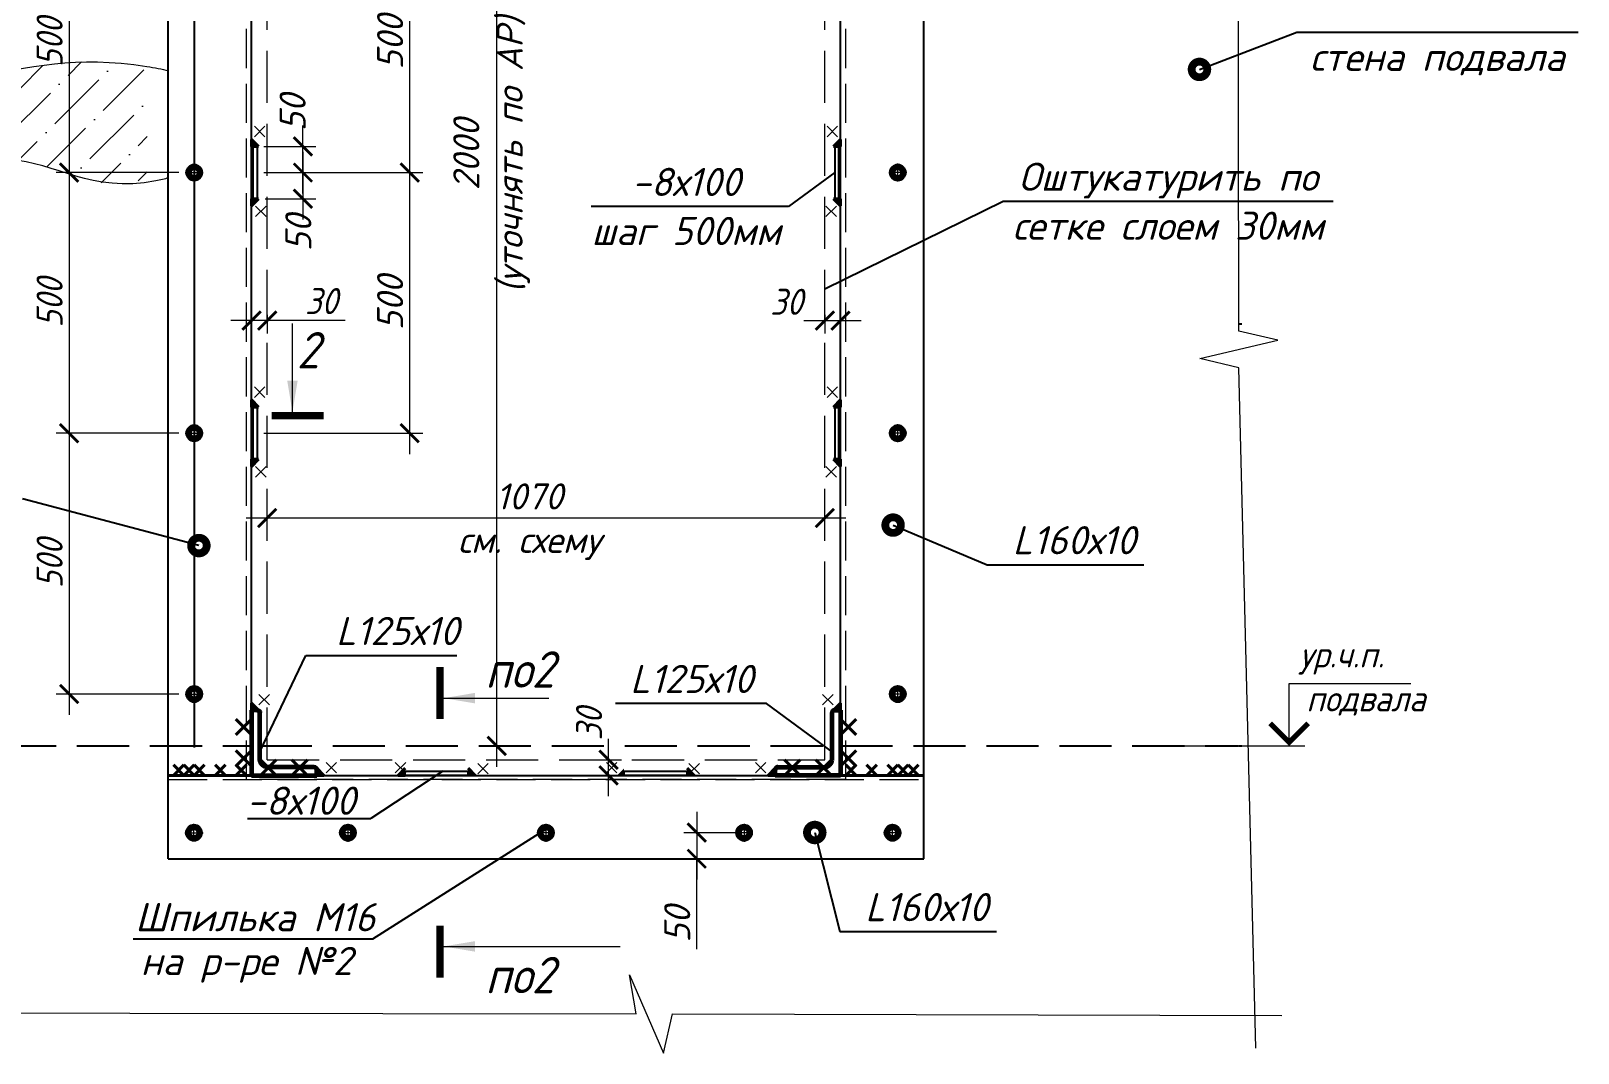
# Model space of a CAD drawing. Header units: millimetres. Extents: x 749182 to 2267578, y 70462 to 311449.
# Drawn here: x 2071740 to 2074709, y 104079 to 106040 of the extents above; entities that cross this region are included whole.
import ezdxf
from ezdxf.enums import TextEntityAlignment as Align

# ---------------------------------------------------------------- set-up
doc = ezdxf.new("R2010")
doc.units = ezdxf.units.MM
doc.linetypes.add('ГОСТ 2.303 4', pattern=[7, 5, -2, 0])
doc.linetypes.add('осеваяX2', pattern=[4, 2.5, -0.5, 0.5, -0.5])
doc.layers.get('Defpoints').update_dxf_attribs({"color": 255})
for name, color, linetype, lineweight in [('1Стены', 252, 'Continuous', 25), ('Оси', 165, 'осеваяX2', 13), ('Размер', 7, 'Continuous', 13), ('размеры', 7, 'Continuous', 9), ('Размеры КР', 164, 'Continuous', 9), ('сварка', 156, 'Continuous', 9), ('Стены', 184, 'Continuous', 40), ('штриховка кирпич', 42, 'Continuous', 5)]:
    doc.layers.add(name, color=color, linetype=linetype, lineweight=lineweight)
doc.layers.add('CS_UNPLOTTED', color=254, linetype='Continuous', plot=False)
doc.layers.add('металл', color=124, linetype='Continuous')
doc.layers.add('Текст', color=7, linetype='Continuous')
doc.styles.add('GOST 2.304_new', font='isocpeur.ttf', dxfattribs={"width": 0.9, "oblique": 15})
doc.styles.add('М2', font='isocpeui.ttf')
doc.dimstyles.new('SPDS', dxfattribs={"dimscale": 25, "dimtxt": 2.5, "dimasz": 1.77, "dimexe": 1.25, "dimexo": 0.625, "dimtad": 1, "dimdec": 0, "dimrnd": 0.001, "dimtxsty": 'GOST 2.304_new', "dimblk": 'ARCHTICK', "dimcen": 2.5, "dimdle": 2, "dimclrt": 256, "dimazin": 2, "dimtfac": 0.75, "dimtdec": 0, "dimtmove": 1, "dimatfit": 3, "dimfxl": 0, "dimtolj": 1, "dimlwd": 9, "dimlwe": 9, "dimarcsym": 0})
doc.dimstyles.new('SPDS 1_20', dxfattribs={"dimscale": 20, "dimtxt": 2.5, "dimasz": 1.77, "dimexe": 1.25, "dimexo": 0.625, "dimtad": 1, "dimdec": 0, "dimrnd": 0.001, "dimtxsty": 'М2', "dimblk": 'ARCHTICK', "dimcen": 2.5, "dimdle": 2, "dimclrt": 256, "dimadec": 0, "dimazin": 2, "dimtfac": 0.75, "dimtdec": 0, "dimtmove": 1, "dimatfit": 3, "dimfxl": 0, "dimtolj": 1, "dimlwd": 9, "dimlwe": 9, "dimarcsym": 0})

# ---------------------------------------------------------------- blocks, each defined once
blk = doc.blocks.new('м16')
at = {"layer": 'металл', "lineweight": 30, "ltscale": 20}
for p, q in [((-11, 6.4), (0, 12.7)), ((-11, -6.4), (-11, 6.4)), ((0, 12.7), (11, 6.4)), ((11, 6.4), (11, -6.4)), ((0, -12.7), (-11, -6.4)), ((11, -6.4), (0, -12.7))]:
    blk.add_line(p, q, dxfattribs=at)
blk.add_circle((0, 0), 15, dxfattribs=at)
for radius, start, end in [(10.4, 0, 180), (10.4, 180, 0), (6.92, 0, 180), (6.92, 180, 0)]:
    blk.add_arc((0, 0), radius, start, end, dxfattribs=at)
at = {"layer": 'металл', "linetype": 'Continuous', "lineweight": 25, "ltscale": 20}
blk.add_arc((0, 0), 8, 255, 165, dxfattribs=at)
at = {"layer": 'Оси', "ltscale": 20}
for p, q in [((17, 0), (-17.3, 0)), ((0, 17.3), (0, -17.3))]:
    blk.add_line(p, q, dxfattribs=at)
blk = doc.blocks.new('_ArchTick')
at = {"color": 0, "linetype": 'ByBlock', "const_width": 0.15}
blk.add_lwpolyline([(-0.5, -0.5), (0.5, 0.5)], dxfattribs=at)
blk = doc.blocks.new('*D1950')
at = {"layer": 'Defpoints', "color": 0, "lineweight": 20, "ltscale": 20, "transparency": 16777216}
for p in [(2072163.3, 105507.8), (2072193.3, 105507.8), (2072163.3, 105484.3)]:
    blk.add_point(p, dxfattribs=at)
at = {"layer": 'Размер', "color": 0, "lineweight": 9, "ltscale": 20, "transparency": 16777216}
for p, q in [((2072233.3, 105484.3), (2072123.3, 105484.3)), ((2072163.3, 105495.3), (2072163.3, 105459.3)), ((2072193.3, 105495.3), (2072193.3, 105459.3)), ((2072343.3, 105484.3), (2072193.3, 105484.3))]:
    blk.add_line(p, q, dxfattribs=at)
at = {"layer": 'Размер', "color": 0, "lineweight": 9, "ltscale": 20, "transparency": 16777216, "xscale": 35.4, "yscale": 35.4, "zscale": 35.4}
for p, rotation in [((2072163.3, 105484.3), 179.9999999995553), ((2072193.3, 105484.3), 359.9999999995553)]:
    blk.add_blockref('_ArchTick', p, dxfattribs=dict(at, rotation=rotation))
at = {"layer": 'Размер', "ltscale": 20, "transparency": 16777216, "insert": (2072297.1, 105521.8), "char_height": 50, "attachment_point": 5, "style": 'GOST 2.304_new'}
blk.add_mtext('\\A1;30', dxfattribs=at)
blk = doc.blocks.new('свар')
at = {"layer": 'сварка', "color": 0, "linetype": 'Continuous', "ltscale": 10}
for p, q in [((10, 10), (-10, -10)), ((-10, 10), (10, -10))]:
    blk.add_line(p, q, dxfattribs=at)
blk = doc.blocks.new('*D1951')
at = {"layer": 'Defpoints', "color": 0, "lineweight": 20, "ltscale": 20, "transparency": 16777216}
for p in [(2073263.4, 105507.8), (2073293.4, 105507.8), (2073293.4, 105484.3)]:
    blk.add_point(p, dxfattribs=at)
at = {"layer": 'Размер', "color": 0, "lineweight": 9, "ltscale": 20, "transparency": 16777216}
for p, q in [((2073223.4, 105484.3), (2073333.4, 105484.3)), ((2073263.4, 105495.3), (2073263.4, 105459.3)), ((2073293.4, 105495.3), (2073293.4, 105459.3))]:
    blk.add_line(p, q, dxfattribs=at)
at = {"layer": 'Размер', "color": 0, "lineweight": 9, "ltscale": 20, "transparency": 16777216, "xscale": 35.4, "yscale": 35.4, "zscale": 35.4, "rotation": 180}
blk.add_blockref('_ArchTick', (2073263.4, 105484.3), dxfattribs=at)
at = {"layer": 'Размер', "color": 0, "lineweight": 9, "ltscale": 20, "transparency": 16777216, "xscale": 35.4, "yscale": 35.4, "zscale": 35.4}
blk.add_blockref('_ArchTick', (2073293.4, 105484.3), dxfattribs=at)
at = {"layer": 'Размер', "ltscale": 20, "transparency": 16777216, "insert": (2073189.6, 105520.4), "char_height": 50, "attachment_point": 5, "style": 'GOST 2.304_new'}
blk.add_mtext('\\A1;30', dxfattribs=at)
blk = doc.blocks.new('*D1953')
at = {"layer": 'Defpoints', "color": 0, "lineweight": 20, "ltscale": 20, "transparency": 16777216}
for p in [(2072174.4, 106268.3), (2072174.4, 105768.3), (2072466.7, 105768.3)]:
    blk.add_point(p, dxfattribs=at)
at = {"layer": 'Размер', "color": 0, "lineweight": 9, "ltscale": 20, "transparency": 16777216}
for p, q in [((2072466.7, 106308.3), (2072466.7, 105728.3)), ((2072186.9, 106268.3), (2072491.7, 106268.3)), ((2072186.9, 105768.3), (2072491.7, 105768.3))]:
    blk.add_line(p, q, dxfattribs=at)
at = {"layer": 'Размер', "color": 0, "lineweight": 9, "ltscale": 20, "transparency": 16777216, "xscale": 35.4, "yscale": 35.4, "zscale": 35.4}
for p, rotation in [((2072466.7, 106268.3), 90), ((2072466.7, 105768.3), 270)]:
    blk.add_blockref('_ArchTick', p, dxfattribs=dict(at, rotation=rotation))
at = {"layer": 'Размер', "ltscale": 20, "transparency": 16777216, "insert": (2072429.2, 106018.3), "char_height": 50, "attachment_point": 5, "rotation": 90, "style": 'М2'}
blk.add_mtext('\\A1;500', dxfattribs=at)
blk = doc.blocks.new('*D1944')
at = {"layer": 'Defpoints', "color": 0, "lineweight": 20, "ltscale": 20, "transparency": 16777216}
for p in [(2072174.4, 105818.3), (2072261.9, 105818.3), (2072186.9, 105768.3)]:
    blk.add_point(p, dxfattribs=at)
at = {"layer": 'Размер', "color": 0, "lineweight": 9, "ltscale": 20, "transparency": 16777216}
for p, q in [((2072261.9, 105728.3), (2072261.9, 105858.3)), ((2072186.9, 105818.3), (2072286.9, 105818.3)), ((2072199.4, 105768.3), (2072286.9, 105768.3))]:
    blk.add_line(p, q, dxfattribs=at)
at = {"layer": 'Размер', "color": 0, "lineweight": 9, "ltscale": 20, "transparency": 16777216, "xscale": 35.4, "yscale": 35.4, "zscale": 35.4}
for p, rotation in [((2072261.9, 105818.3), 90), ((2072261.9, 105768.3), 270)]:
    blk.add_blockref('_ArchTick', p, dxfattribs=dict(at, rotation=rotation))
at = {"layer": 'Размер', "ltscale": 20, "transparency": 16777216, "insert": (2072242.1, 105883.2), "char_height": 50, "attachment_point": 5, "rotation": 90, "style": 'М2'}
blk.add_mtext('\\A1;50', dxfattribs=at)
blk = doc.blocks.new('*D1945')
at = {"layer": 'Defpoints', "color": 0, "lineweight": 20, "ltscale": 20, "transparency": 16777216}
for p in [(2072186.9, 105768.3), (2072177, 105718.2), (2072261.9, 105718.2)]:
    blk.add_point(p, dxfattribs=at)
at = {"layer": 'Размер', "color": 0, "lineweight": 9, "ltscale": 20, "transparency": 16777216}
for p, q in [((2072261.9, 105808.3), (2072261.9, 105678.2)), ((2072199.4, 105768.3), (2072286.9, 105768.3)), ((2072189.5, 105718.2), (2072286.9, 105718.2))]:
    blk.add_line(p, q, dxfattribs=at)
at = {"layer": 'Размер', "color": 0, "lineweight": 9, "ltscale": 20, "transparency": 16777216, "xscale": 35.4, "yscale": 35.4, "zscale": 35.4}
for p, rotation in [((2072261.9, 105768.3), 90), ((2072261.9, 105718.2), 270)]:
    blk.add_blockref('_ArchTick', p, dxfattribs=dict(at, rotation=rotation))
at = {"layer": 'Размер', "ltscale": 20, "transparency": 16777216, "insert": (2072253.1, 105652.4), "char_height": 50, "attachment_point": 5, "rotation": 90, "style": 'М2'}
blk.add_mtext('\\A1;50', dxfattribs=at)
blk = doc.blocks.new('*D1947')
at = {"layer": 'Defpoints', "color": 0, "lineweight": 20, "ltscale": 20, "transparency": 16777216}
for p in [(2072174.4, 105768.3), (2072174.4, 105268.3), (2072466.7, 105268.3)]:
    blk.add_point(p, dxfattribs=at)
at = {"layer": 'Размер', "color": 0, "lineweight": 9, "ltscale": 20, "transparency": 16777216}
for p, q in [((2072466.7, 105808.3), (2072466.7, 105228.3)), ((2072186.9, 105768.3), (2072491.7, 105768.3)), ((2072186.9, 105268.3), (2072491.7, 105268.3))]:
    blk.add_line(p, q, dxfattribs=at)
at = {"layer": 'Размер', "color": 0, "lineweight": 9, "ltscale": 20, "transparency": 16777216, "xscale": 35.4, "yscale": 35.4, "zscale": 35.4}
for p, rotation in [((2072466.7, 105768.3), 90), ((2072466.7, 105268.3), 270)]:
    blk.add_blockref('_ArchTick', p, dxfattribs=dict(at, rotation=rotation))
at = {"layer": 'Размер', "ltscale": 20, "transparency": 16777216, "insert": (2072429.2, 105518.3), "char_height": 50, "attachment_point": 5, "rotation": 90, "style": 'М2'}
blk.add_mtext('\\A1;500', dxfattribs=at)
blk = doc.blocks.new('*D1948')
at = {"layer": 'Defpoints', "color": 0, "lineweight": 20, "ltscale": 20, "transparency": 16777216}
for p in [(2072838.3, 104641.9), (2072848.5, 104641.9), (2072838.3, 104611.9)]:
    blk.add_point(p, dxfattribs=at)
at = {"layer": 'Размер', "color": 0, "lineweight": 9, "ltscale": 20, "transparency": 16777216}
for p, q in [((2072848.5, 104571.9), (2072848.5, 104681.9)), ((2072850.8, 104641.9), (2072873.5, 104641.9)), ((2072850.8, 104611.9), (2072873.5, 104611.9))]:
    blk.add_line(p, q, dxfattribs=at)
at = {"layer": 'Размер', "color": 0, "lineweight": 9, "ltscale": 20, "transparency": 16777216, "xscale": 35.4, "yscale": 35.4, "zscale": 35.4}
for p, rotation in [((2072848.5, 104641.9), 90), ((2072848.5, 104611.9), 270)]:
    blk.add_blockref('_ArchTick', p, dxfattribs=dict(at, rotation=rotation))
at = {"layer": 'Размер', "ltscale": 20, "transparency": 16777216, "insert": (2072811, 104710.2), "char_height": 50, "attachment_point": 5, "rotation": 90, "style": 'GOST 2.304_new'}
blk.add_mtext('\\A1;30', dxfattribs=at)
blk = doc.blocks.new('*D1942')
at = {"layer": 'Defpoints', "color": 0, "lineweight": 20, "ltscale": 20, "transparency": 16777216}
for p in [(2072633.9, 106668.3), (2072647.8, 106668.3), (2072667.8, 104668.3)]:
    blk.add_point(p, dxfattribs=at)
at = {"layer": 'Размер', "color": 0, "lineweight": 9, "ltscale": 20, "transparency": 16777216}
for p, q in [((2072633.9, 104628.3), (2072633.9, 106708.3)), ((2072635.3, 106668.3), (2072608.9, 106668.3)), ((2072655.3, 104668.3), (2072608.9, 104668.3))]:
    blk.add_line(p, q, dxfattribs=at)
at = {"layer": 'Размер', "color": 0, "lineweight": 9, "ltscale": 20, "transparency": 16777216, "xscale": 35.4, "yscale": 35.4, "zscale": 35.4}
for p, rotation in [((2072633.9, 106668.3), 90), ((2072633.9, 104668.3), 270)]:
    blk.add_blockref('_ArchTick', p, dxfattribs=dict(at, rotation=rotation))
at = {"layer": 'Размер', "ltscale": 20, "transparency": 16777216, "insert": (2072623.9, 105802.9), "char_height": 50, "width": 670.583, "attachment_point": 5, "rotation": 90, "style": 'М2'}
blk.add_mtext('\\A1;2000 \\P(уточнять по АР)', dxfattribs=at)
blk = doc.blocks.new('*D1956')
at = {"layer": 'Defpoints', "color": 0, "lineweight": 20, "ltscale": 20, "transparency": 16777216}
for p in [(2072036.1, 106268.3), (2071813.3, 105768.3), (2072036.1, 105768.3)]:
    blk.add_point(p, dxfattribs=at)
at = {"layer": 'размеры', "color": 0, "lineweight": 9, "ltscale": 20, "transparency": 16777216}
for p, q in [((2071813.3, 106308.3), (2071813.3, 105728.3)), ((2072023.6, 106268.3), (2071788.3, 106268.3)), ((2072023.6, 105768.3), (2071788.3, 105768.3))]:
    blk.add_line(p, q, dxfattribs=at)
at = {"layer": 'размеры', "color": 0, "lineweight": 9, "ltscale": 20, "transparency": 16777216, "xscale": 35.4, "yscale": 35.4, "zscale": 35.4}
for p, rotation in [((2071813.3, 106268.3), 90), ((2071813.3, 105768.3), 270)]:
    blk.add_blockref('_ArchTick', p, dxfattribs=dict(at, rotation=rotation))
at = {"layer": 'размеры', "ltscale": 20, "transparency": 16777216, "insert": (2071775.8, 106018.3), "char_height": 50, "attachment_point": 5, "rotation": 90, "style": 'GOST 2.304_new'}
blk.add_mtext('\\A1;500', dxfattribs=at)
blk = doc.blocks.new('*D1957')
at = {"layer": 'Defpoints', "color": 0, "lineweight": 20, "ltscale": 20, "transparency": 16777216}
for p in [(2072036.1, 105768.3), (2071813.3, 105268.3), (2072036.1, 105268.3)]:
    blk.add_point(p, dxfattribs=at)
at = {"layer": 'размеры', "color": 0, "lineweight": 9, "ltscale": 20, "transparency": 16777216}
for p, q in [((2071813.3, 105808.3), (2071813.3, 105228.3)), ((2072023.6, 105768.3), (2071788.3, 105768.3)), ((2072023.6, 105268.3), (2071788.3, 105268.3))]:
    blk.add_line(p, q, dxfattribs=at)
at = {"layer": 'размеры', "color": 0, "lineweight": 9, "ltscale": 20, "transparency": 16777216, "xscale": 35.4, "yscale": 35.4, "zscale": 35.4}
for p, rotation in [((2071813.3, 105768.3), 90), ((2071813.3, 105268.3), 270)]:
    blk.add_blockref('_ArchTick', p, dxfattribs=dict(at, rotation=rotation))
at = {"layer": 'размеры', "ltscale": 20, "transparency": 16777216, "insert": (2071775.8, 105518.3), "char_height": 50, "attachment_point": 5, "rotation": 90, "style": 'GOST 2.304_new'}
blk.add_mtext('\\A1;500', dxfattribs=at)
blk = doc.blocks.new('*D1958')
at = {"layer": 'Defpoints', "color": 0, "lineweight": 20, "ltscale": 20, "transparency": 16777216}
for p in [(2072036.1, 105268.3), (2071813.3, 104767.9), (2072036.1, 104767.9)]:
    blk.add_point(p, dxfattribs=at)
at = {"layer": 'размеры', "color": 0, "lineweight": 9, "ltscale": 20, "transparency": 16777216}
for p, q in [((2071813.3, 105308.3), (2071813.3, 104727.9)), ((2072023.6, 105268.3), (2071788.3, 105268.3)), ((2072023.6, 104767.9), (2071788.3, 104767.9))]:
    blk.add_line(p, q, dxfattribs=at)
at = {"layer": 'размеры', "color": 0, "lineweight": 9, "ltscale": 20, "transparency": 16777216, "xscale": 35.4, "yscale": 35.4, "zscale": 35.4}
for p, rotation in [((2071813.3, 105268.3), 90), ((2071813.3, 104767.9), 270)]:
    blk.add_blockref('_ArchTick', p, dxfattribs=dict(at, rotation=rotation))
at = {"layer": 'размеры', "ltscale": 20, "transparency": 16777216, "insert": (2071775.8, 105018.1), "char_height": 50, "attachment_point": 5, "rotation": 90, "style": 'GOST 2.304_new'}
blk.add_mtext('\\A1;500', dxfattribs=at)
blk = doc.blocks.new('*D1962')
at = {"layer": 'Defpoints', "color": 0, "lineweight": 20, "ltscale": 20, "transparency": 16777216}
for p in [(2073128, 104501.9), (2073017.6, 104451.9), (2073137.9, 104451.9)]:
    blk.add_point(p, dxfattribs=at)
at = {"layer": 'Размер', "color": 0, "lineweight": 9, "ltscale": 20, "transparency": 16777216}
for p, q in [((2073017.6, 104541.9), (2073017.6, 104411.9)), ((2073115.5, 104501.9), (2072992.6, 104501.9)), ((2073125.4, 104451.9), (2072992.6, 104451.9)), ((2073017.6, 104278.6), (2073017.6, 104451.9))]:
    blk.add_line(p, q, dxfattribs=at)
at = {"layer": 'Размер', "color": 0, "lineweight": 9, "ltscale": 20, "transparency": 16777216, "xscale": 35.4, "yscale": 35.4, "zscale": 35.4}
for p, rotation in [((2073017.6, 104501.9), 90), ((2073017.6, 104451.9), 270)]:
    blk.add_blockref('_ArchTick', p, dxfattribs=dict(at, rotation=rotation))
at = {"layer": 'Размер', "ltscale": 20, "transparency": 16777216, "insert": (2072980.1, 104326.1), "char_height": 50, "attachment_point": 5, "rotation": 90, "style": 'М2'}
blk.add_mtext('\\A1;50', dxfattribs=at)
blk = doc.blocks.new('*D1965')
at = {"layer": 'Defpoints', "color": 0, "lineweight": 20, "transparency": 16777216}
for p in [(2072193.3, 105095.7), (2073263.4, 105105.6), (2073263.4, 105075.3)]:
    blk.add_point(p, dxfattribs=at)
at = {"layer": 'Размеры КР', "color": 0, "lineweight": 9, "transparency": 16777216}
for p, q in [((2072193.3, 105108.2), (2072193.3, 105130.6)), ((2073263.4, 105087.8), (2073263.4, 105130.6)), ((2072153.3, 105105.6), (2073303.4, 105105.6))]:
    blk.add_line(p, q, dxfattribs=at)
at = {"layer": 'Размеры КР', "color": 0, "lineweight": 9, "transparency": 16777216, "xscale": 35.4, "yscale": 35.4, "zscale": 35.4, "rotation": 180}
blk.add_blockref('_ArchTick', (2072193.3, 105105.6), dxfattribs=at)
at = {"layer": 'Размеры КР', "color": 0, "lineweight": 9, "transparency": 16777216, "xscale": 35.4, "yscale": 35.4, "zscale": 35.4}
blk.add_blockref('_ArchTick', (2073263.4, 105105.6), dxfattribs=at)
at = {"layer": 'Размеры КР', "lineweight": 20, "transparency": 16777216, "insert": (2072696.4, 105098.5), "char_height": 50, "attachment_point": 5, "style": 'М2'}
blk.add_mtext('\\A1;1070\\Pсм. схему', dxfattribs=at)

msp = doc.modelspace()

# ---------------------------------------------------------------- hatches: boundary and pattern name
at = {"layer": 'Стены', "linetype": 'Continuous', "ltscale": 5}
for points in [[(2072163.3484, 105818.386), (2072163.3484, 105832.0294), (2072176.9918, 105818.386)], [(2073293.3582, 105818.386), (2073293.3582, 105832.0294), (2073279.7148, 105818.386)], [(2072163.3484, 105718.1904), (2072163.3484, 105704.5469), (2072176.9918, 105718.1904)], [(2073293.3582, 105718.1904), (2073293.3582, 105704.5469), (2073279.7148, 105718.1904)], [(2072163.3484, 105318.386), (2072163.3484, 105332.0294), (2072176.9918, 105318.386)], [(2073293.3582, 105318.386), (2073293.3582, 105332.0294), (2073279.7148, 105318.386)], [(2072163.3484, 105218.1904), (2072163.3484, 105204.5469), (2072176.9918, 105218.1904)], [(2073293.3582, 105218.1904), (2073293.3582, 105204.5469), (2073279.7148, 105218.1904)], [(2072163.3386, 104736.8766), (2072163.3386, 104750.5201), (2072176.982, 104736.8766)], [(2073293.3582, 104736.8668), (2073293.3582, 104750.5102), (2073279.7148, 104736.8668)], [(2072288.3386, 104611.8766), (2072288.3386, 104625.5201), (2072301.982, 104611.8766)], [(2072458.2555, 104611.8668), (2072444.6121, 104611.8668), (2072458.2555, 104625.5102)], [(2072578.9425, 104611.8668), (2072592.586, 104611.8668), (2072578.9425, 104625.5102)], [(2072878.2555, 104611.8668), (2072864.6121, 104611.8668), (2072878.2555, 104625.5102)], [(2072998.9425, 104611.8668), (2073012.586, 104611.8668), (2072998.9425, 104625.5102)], [(2073168.3484, 104611.8668), (2073168.3484, 104625.5102), (2073154.705, 104611.8668)]]:
    msp.add_hatch(color=256, dxfattribs=at).paths.add_polyline_path(points, flags=0)
at = {"layer": 'штриховка кирпич', "ltscale": 20}
h = msp.add_hatch(dxfattribs=at)
h.set_pattern_fill('ANSI36', color=256, scale=15)
h.set_pattern_definition([(45, (-39860947.59, -1331798.594), (25.25697034, 92.60889125), [119.0625, -23.8125, 0, -23.8125])])
edge = h.paths.add_edge_path()
edge.add_spline(control_points=[(2071963.3484, 105963.7666), (2071952.1723, 105966.9244), (2071833.0856, 105995.6568), (2071742.2099, 105971.4598), (2071659.9206, 105949.5489)], knot_values=[0, 0, 0, 0, 28.268924197, 299.190779204, 299.190779204, 299.190779204, 299.190779204], degree=3, periodic=0)
edge.add_spline(control_points=[(2071659.9206, 105949.5489), (2071594.9894, 105883.5881), (2071562.3711, 105770.2838), (2071757.6682, 105817.4126), (2071858.0572, 105724.5487), (2071957.1017, 105755.8289), (2071963.3484, 105758.1136)], knot_values=[624.98540237, 624.98540237, 624.98540237, 624.98540237, 809.346712456, 941.672141688, 1203.71855065, 1221.227201709, 1221.227201709, 1221.227201709, 1221.227201709], degree=3, periodic=0)
edge.add_line((2071963.3484, 105758.1136), (2071963.3484, 105963.7666))

# ---------------------------------------------------------------- linework, layer by layer
at = {"layer": '1Стены', "linetype": 'ГОСТ 2.303 4', "lineweight": 13, "ltscale": 15}
for p, q in [((2072153.3484, 104603.8668), (2072153.3484, 106733.8766)), ((2073303.3582, 104603.8668), (2073303.3582, 106733.8766)), ((2072003.3484, 104603.8668), (2073453.3582, 104603.8668)), ((2073303.3582, 104603.8668), (2072153.3484, 104603.8668))]:
    msp.add_line(p, q, dxfattribs=at)
at = {"layer": '1Стены', "linetype": 'ГОСТ 2.303 4', "lineweight": 13, "ltscale": 20}
for p, q in [((2072193.3484, 104641.8668), (2072193.3484, 106668.298)), ((2073263.3582, 104641.8668), (2073263.3582, 106668.298)), ((2072193.3484, 104641.8668), (2073263.3582, 104641.8668))]:
    msp.add_line(p, q, dxfattribs=at)
at = {"layer": '1Стены', "color": 6, "linetype": 'ГОСТ 2.303 4', "ltscale": 20}
for p, q in [((2071548.2818, 104668.298), (2072163.3386, 104668.298)), ((2072179.3386, 104668.298), (2073277.3582, 104668.298)), ((2073293.3582, 104668.298), (2074057.2555, 104668.298)), ((2074058.6182, 104668.298), (2074063.4117, 104668.298))]:
    msp.add_line(p, q, dxfattribs=at)
at = {"layer": 'CS_UNPLOTTED', "ltscale": 20}
msp.add_line((2072053.3484, 107380.1464), (2072053.3484, 104665.1304), dxfattribs=at)
at = {"layer": 'CS_UNPLOTTED', "ltscale": 100}
msp.add_line((2074057.4674, 105478.2882), (2074063.4117, 105478.2882), dxfattribs=at)
at = {"layer": 'металл', "color": 0, "ltscale": 20}
for p, q in [((2072003.3484, 104451.8668), (2072003.3484, 106938.298)), ((2073453.3582, 104451.8668), (2073453.3582, 106938.298)), ((2072163.3484, 104736.8766), (2072163.3484, 106683.8766)), ((2073293.3582, 104613.8668), (2073293.3582, 106683.8766)), ((2072163.3484, 104611.8668), (2072003.3484, 104611.8668)), ((2072163.3484, 104611.8668), (2072003.3484, 104611.8668)), ((2072003.3484, 104611.8668), (2073453.3582, 104611.8668)), ((2073293.3582, 104611.8668), (2073453.3582, 104611.8668)), ((2073293.3582, 104611.8668), (2073453.3582, 104611.8668)), ((2072003.3484, 104451.8668), (2073453.3582, 104451.8668))]:
    msp.add_line(p, q, dxfattribs=at)
at = {"layer": 'металл', "color": 0, "linetype": 'Continuous', "lineweight": 60, "ltscale": 20, "extrusion": (0, 0, -1)}
for p, q in [((2072163.3386, 104736.8766), (2072163.3386, 104611.8766)), ((2072174.7386, 104736.8766), (2072163.3386, 104736.8766)), ((2072179.3386, 104641.8766), (2072179.3386, 104732.2766)), ((2072283.7386, 104627.8766), (2072193.3386, 104627.8766)), ((2072288.3386, 104611.8766), (2072288.3386, 104623.2766)), ((2072163.3386, 104611.8766), (2072288.3386, 104611.8766))]:
    msp.add_line(p, q, dxfattribs=at)
at = {"layer": 'металл', "color": 0, "linetype": 'Continuous', "lineweight": 60, "ltscale": 20}
for p, q in [((2073281.9582, 104736.8668), (2073293.3582, 104736.8668)), ((2073293.3582, 104736.8668), (2073293.3582, 104611.8668)), ((2073277.3582, 104641.8668), (2073277.3582, 104732.2668)), ((2073168.3582, 104611.8668), (2073168.3582, 104623.2668)), ((2073172.9582, 104627.8668), (2073263.3582, 104627.8668)), ((2073293.3582, 104611.8668), (2073168.3582, 104611.8668))]:
    msp.add_line(p, q, dxfattribs=at)
at = {"layer": 'металл', "ltscale": 20}
for points in [[(2072166.3575, 105818.2882), (2072174.3575, 105818.2882), (2072174.3575, 105718.2882), (2072166.3575, 105718.2882)], [(2073290.3492, 105818.2882), (2073282.3492, 105818.2882), (2073282.3492, 105718.2882), (2073290.3492, 105718.2882)], [(2072166.3575, 105318.2882), (2072174.3575, 105318.2882), (2072174.3575, 105218.2882), (2072166.3575, 105218.2882)], [(2073290.3492, 105318.2882), (2073282.3492, 105318.2882), (2073282.3492, 105218.2882), (2073290.3492, 105218.2882)], [(2072458.3533, 104611.8668), (2072458.3533, 104619.8668), (2072578.3533, 104619.8668), (2072578.3533, 104611.8668)], [(2072878.3533, 104611.8668), (2072878.3533, 104619.8668), (2072998.3533, 104619.8668), (2072998.3533, 104611.8668)]]:
    msp.add_lwpolyline(points, close=True, dxfattribs=at)
at = {"layer": 'металл', "linetype": 'Continuous', "lineweight": 60, "ltscale": 20, "extrusion": (0, 0, -1)}
for centre, radius, start, end in [((-2072174.7386, 104732.2766), 4.6, 90, 180), ((-2072193.3386, 104641.8766), 14, 270, 0), ((-2072283.7386, 104623.2766), 4.6, 90, 180)]:
    msp.add_arc(centre, radius, start, end, dxfattribs=at)
at = {"layer": 'металл', "linetype": 'Continuous', "lineweight": 60, "ltscale": 20}
for centre, radius, start, end in [((2073281.9582, 104732.2668), 4.6, 90, 180), ((2073172.9582, 104623.2668), 4.6, 90, 180), ((2073263.3582, 104641.8668), 14, 270, 0)]:
    msp.add_arc(centre, radius, start, end, dxfattribs=at)
at = {"layer": 'Размер', "linetype": 'Continuous', "ltscale": 20}
for p, q in [((2072241.8145, 105309.0051), (2072241.8145, 105479.0051)), ((2074154.3671, 104668.298), (2074154.3671, 104788.298)), ((2074154.3671, 104788.298), (2074387.9921, 104788.298)), ((2072531.9146, 104759.9507), (2072733.9295, 104759.9507)), ((2073944.9447, 104668.298), (2074184.3671, 104668.298)), ((2072531.9146, 104283.6666), (2072870.3403, 104283.6666))]:
    msp.add_line(p, q, dxfattribs=at)
for points, const_width in [([(2072301.8145, 105302.0051), (2072201.8145, 105302.0051)], 14), ([(2072524.9146, 104819.9507), (2072524.9146, 104719.9507)], 14), ([(2074117.9026, 104711.8335), (2074154.3671, 104675.3691), (2074190.8315, 104711.8335)], 10), ([(2072524.9146, 104223.6666), (2072524.9146, 104323.6666)], 14)]:
    msp.add_lwpolyline(points, dxfattribs=dict(at, const_width=const_width))
for points in [[(2072241.8145, 105309.0051), (2072231.7589, 105369.0951), (2072251.8701, 105369.0951)], [(2072531.9146, 104759.9507), (2072592.0046, 104770.0063), (2072592.0046, 104749.8951)], [(2072531.9146, 104283.6666), (2072592.0046, 104293.7222), (2072592.0046, 104273.611)]]:
    msp.add_solid(points, dxfattribs=at)
at = {"layer": 'Стены', "color": 0, "linetype": 'Continuous', "ltscale": 5}
for p, q in [((2072163.3484, 105818.386), (2072163.3484, 105832.0294)), ((2072163.3484, 105832.0294), (2072176.9918, 105818.386)), ((2073293.3582, 105832.0294), (2073279.7148, 105818.386)), ((2073293.3582, 105818.386), (2073293.3582, 105832.0294)), ((2072176.9918, 105818.386), (2072163.3484, 105818.386)), ((2073279.7148, 105818.386), (2073293.3582, 105818.386)), ((2072163.3484, 105718.1904), (2072163.3484, 105704.5469)), ((2072163.3484, 105704.5469), (2072176.9918, 105718.1904)), ((2072176.9918, 105718.1904), (2072163.3484, 105718.1904)), ((2073293.3582, 105704.5469), (2073279.7148, 105718.1904)), ((2073279.7148, 105718.1904), (2073293.3582, 105718.1904)), ((2073293.3582, 105718.1904), (2073293.3582, 105704.5469)), ((2072163.3484, 105318.386), (2072163.3484, 105332.0294)), ((2072163.3484, 105332.0294), (2072176.9918, 105318.386)), ((2073293.3582, 105332.0294), (2073279.7148, 105318.386)), ((2073293.3582, 105318.386), (2073293.3582, 105332.0294)), ((2072176.9918, 105318.386), (2072163.3484, 105318.386)), ((2073279.7148, 105318.386), (2073293.3582, 105318.386)), ((2072163.3484, 105218.1904), (2072163.3484, 105204.5469)), ((2072163.3484, 105204.5469), (2072176.9918, 105218.1904)), ((2072176.9918, 105218.1904), (2072163.3484, 105218.1904)), ((2073293.3582, 105204.5469), (2073279.7148, 105218.1904)), ((2073279.7148, 105218.1904), (2073293.3582, 105218.1904)), ((2073293.3582, 105218.1904), (2073293.3582, 105204.5469)), ((2072163.3386, 104736.8766), (2072163.3386, 104750.5201)), ((2072163.3386, 104750.5201), (2072176.982, 104736.8766)), ((2072176.982, 104736.8766), (2072163.3386, 104736.8766)), ((2073293.3582, 104750.5102), (2073279.7148, 104736.8668)), ((2073279.7148, 104736.8668), (2073293.3582, 104736.8668)), ((2073293.3582, 104736.8668), (2073293.3582, 104750.5102)), ((2072288.3386, 104611.8766), (2072288.3386, 104625.5201)), ((2072288.3386, 104625.5201), (2072301.982, 104611.8766)), ((2072444.6121, 104611.8668), (2072458.2555, 104625.5102)), ((2072592.586, 104611.8668), (2072578.9425, 104625.5102)), ((2073012.586, 104611.8668), (2072998.9425, 104625.5102)), ((2073168.3484, 104625.5102), (2073154.705, 104611.8668)), ((2073168.3484, 104611.8668), (2073168.3484, 104625.5102)), ((2072301.982, 104611.8766), (2072288.3386, 104611.8766)), ((2072458.2555, 104611.8668), (2072444.6121, 104611.8668)), ((2073154.705, 104611.8668), (2073168.3484, 104611.8668))]:
    msp.add_line(p, q, dxfattribs=at)
at = {"layer": 'Стены', "color": 0, "linetype": 'Continuous', "ltscale": 15}
for p, q in [((2072163.3287, 104736.8766), (2072163.3287, 104611.8766)), ((2073293.3681, 104736.8668), (2073293.3681, 104611.8668)), ((2072163.3287, 104719.3766), (2072133.3287, 104689.3766)), ((2072163.3287, 104689.3766), (2072133.3287, 104719.3766)), ((2073293.3681, 104719.3668), (2073323.3681, 104689.3668)), ((2073293.3681, 104689.3668), (2073323.3681, 104719.3668)), ((2072163.3287, 104659.3766), (2072133.3287, 104629.3766)), ((2072163.3287, 104629.3766), (2072133.3287, 104659.3766)), ((2073293.3681, 104659.3668), (2073323.3681, 104629.3668)), ((2073293.3681, 104629.3668), (2073323.3681, 104659.3668)), ((2072210.8336, 104611.8705), (2072180.8313, 104641.8682)), ((2072180.8336, 104611.8682), (2072210.8313, 104641.8705)), ((2072270.8336, 104611.8752), (2072240.8313, 104641.8729)), ((2072240.8336, 104611.8729), (2072270.8313, 104641.8752)), ((2073215.8533, 104611.8607), (2073185.851, 104641.8583)), ((2073185.8533, 104611.8583), (2073215.851, 104641.8607)), ((2073275.8533, 104611.8654), (2073245.851, 104641.863)), ((2073245.8533, 104611.863), (2073275.851, 104641.8654)), ((2072288.3386, 104611.8766), (2072163.3287, 104611.8668)), ((2073293.3582, 104611.8668), (2073168.3484, 104611.8569))]:
    msp.add_line(p, q, dxfattribs=at)
at = {"layer": 'Стены', "color": 0, "linetype": 'Continuous', "ltscale": 10}
for p, q in [((2072013.3484, 104611.8668), (2072033.3484, 104631.8668)), ((2072033.3484, 104611.8668), (2072013.3484, 104631.8668)), ((2072053.3484, 104611.8668), (2072033.3484, 104631.8668)), ((2072033.3484, 104611.8668), (2072053.3484, 104631.8668)), ((2072053.3484, 104611.8668), (2072073.3484, 104631.8668)), ((2072073.3484, 104611.8668), (2072053.3484, 104631.8668)), ((2072093.3484, 104611.8668), (2072113.3484, 104631.8668)), ((2072113.3484, 104611.8668), (2072093.3484, 104631.8668)), ((2072133.3484, 104611.8668), (2072153.3484, 104631.8668)), ((2072153.3484, 104611.8668), (2072133.3484, 104631.8668)), ((2073303.3582, 104611.8668), (2073323.3582, 104631.8668)), ((2073323.3582, 104611.8668), (2073303.3582, 104631.8668)), ((2073323.3582, 104611.8668), (2073303.3582, 104631.8668)), ((2073303.3582, 104611.8668), (2073323.3582, 104631.8668)), ((2073343.3582, 104611.8668), (2073363.3582, 104631.8668)), ((2073363.3582, 104611.8668), (2073343.3582, 104631.8668)), ((2073363.3582, 104611.8668), (2073343.3582, 104631.8668)), ((2073343.3582, 104611.8668), (2073363.3582, 104631.8668)), ((2073383.3582, 104611.8668), (2073403.3582, 104631.8668)), ((2073403.3582, 104611.8668), (2073383.3582, 104631.8668)), ((2073403.3582, 104611.8668), (2073383.3582, 104631.8668)), ((2073383.3582, 104611.8668), (2073403.3582, 104631.8668)), ((2073423.3582, 104611.8668), (2073403.3582, 104631.8668)), ((2073403.3582, 104611.8668), (2073423.3582, 104631.8668)), ((2073403.3582, 104611.8668), (2073423.3582, 104631.8668)), ((2073423.3582, 104611.8668), (2073403.3582, 104631.8668)), ((2073423.3582, 104611.8668), (2073443.3582, 104631.8668)), ((2073443.3582, 104611.8668), (2073423.3582, 104631.8668)), ((2073443.3582, 104611.8668), (2073423.3582, 104631.8668)), ((2073423.3582, 104611.8668), (2073443.3582, 104631.8668)), ((2072003.3484, 104611.8668), (2072163.3484, 104611.8668)), ((2073293.3582, 104611.8668), (2073453.3582, 104611.8668)), ((2073453.3582, 104611.8668), (2073293.3582, 104611.8668))]:
    msp.add_line(p, q, dxfattribs=at)
at = {"layer": 'Текст', "ltscale": 20}
for p, q in [((2073982.2368, 105966.1977), (2074168.7492, 106037.3637)), ((2074168.7492, 106037.3637), (2074708.6742, 106037.3637)), ((2073282.3492, 105768.2882), (2073193.6779, 105703.3855)), ((2073263.3582, 105545.4503), (2073605.4693, 105713.2947)), ((2073605.4693, 105713.2947), (2074238.9493, 105713.2947)), ((2073193.6779, 105703.3855), (2072815.0497, 105703.3855)), ((2072062.3251, 105052.6699), (2071723.8162, 105142.2118)), ((2073394.3815, 105091.993), (2073575.1448, 105016.0628)), ((2073575.1448, 105016.0628), (2073875.7148, 105016.0628)), ((2072179.3484, 104657.0668), (2072267.305, 104841.8274)), ((2072267.305, 104841.8274), (2072556.94, 104841.8274)), ((2073151.2732, 104749.8502), (2072861.6382, 104749.8502)), ((2073277.3582, 104657.0668), (2073151.2732, 104749.8502)), ((2072530.5798, 104619.8668), (2072392.2729, 104529.1387)), ((2072155.8672, 104529.1387), (2072392.2729, 104529.1387)), ((2072395.8208, 104297.9504), (2072728.2128, 104508.7848)), ((2073244.1079, 104502.2198), (2073292.1143, 104312.0821)), ((2071936.0858, 104297.9504), (2072395.8208, 104297.9504)), ((2073292.1143, 104312.0821), (2073592.6843, 104312.0821))]:
    msp.add_line(p, q, dxfattribs=at)
at = {"layer": 'Текст', "ltscale": 20, "const_width": 30}
for points in [[(2073989.7368, 105966.1977, 1), (2073974.7368, 105966.1977, 1)], [(2073401.8815, 105091.993, 1), (2073386.8815, 105091.993, 1)], [(2072069.8251, 105052.6699, 1), (2072054.8251, 105052.6699, 1)], [(2073251.6079, 104502.2198, 1), (2073236.6079, 104502.2198, 1)]]:
    msp.add_lwpolyline(points, format="xyb", close=True, dxfattribs=at)
at = {"layer": 'штриховка кирпич', "linetype": 'Continuous', "ltscale": 20}
for points in [[(2074090.4652, 104088.5698), (2074057.7064, 105393.8932), (2073982.6816, 105411.2866), (2074132.6317, 105446.4997), (2074057.6069, 105463.8931), (2074054.848, 107585.8221)], [(2071443.212, 104156.3104), (2072901.155, 104154.1622), (2072888.7615, 104229.1373), (2072953.5484, 104079.0877), (2072971.1549, 104154.0628), (2074140.4018, 104151.3039)]]:
    msp.add_lwpolyline(points, dxfattribs=at)
at = {"layer": 'штриховка кирпич', "ltscale": 20}
for points, knots in [([(2071619.9206, 105949.5489), (2071742.2099, 105971.4598), (2071833.0856, 105995.6568), (2071992.1723, 105966.9244), (2072003.3484, 105963.7666)], [0, 0, 0, 0, 270.921855007, 299.190779204, 299.190779204, 299.190779204, 299.190779204]), ([(2072003.3484, 105758.1136), (2071997.1017, 105755.8289), (2071858.0572, 105724.5487), (2071757.6682, 105817.4126), (2071522.3711, 105770.2838), (2071554.9894, 105883.5881), (2071619.9206, 105949.5489)], [624.98540237, 624.98540237, 624.98540237, 624.98540237, 642.494053429, 904.540462392, 1036.865891624, 1221.227201709, 1221.227201709, 1221.227201709, 1221.227201709])]:
    msp.add_open_spline(points, degree=3, knots=knots, dxfattribs=at)

# ---------------------------------------------------------------- block references
at = {"layer": 'Размер', "color": 0, "xscale": -1}
for p, rotation in [((2072179.1038, 105847.0186), 89.99999999762781), ((2072181.1074, 105694.1445), 89.99999999762781), ((2072179.1038, 105347.0186), 89.99999999762781), ((2072179.1038, 105347.0186), 89.99999999762781), ((2072181.1074, 105194.1445), 89.99999999762781), ((2072187.5129, 104757.0902), 89.99999999762781), ((2072316.3849, 104626.6057), 180)]:
    msp.add_blockref('свар', p, dxfattribs=dict(at, rotation=rotation))
at = {"layer": 'Размер', "color": 0}
for p, rotation in [((2073277.6029, 105847.0186), 270.0000000023722), ((2073275.5992, 105694.1445), 270.0000000023722), ((2073277.6029, 105347.0186), 270.0000000023722), ((2073277.6029, 105347.0186), 270.0000000023722), ((2073275.5992, 105194.1445), 270.0000000023722), ((2073269.1839, 104757.0804), 270.0000000023722), ((2072449.2096, 104626.6167), 180), ((2072607.5751, 104624.6131), 180), ((2072854.2096, 104626.6167), 180), ((2073012.5751, 104624.6131), 180), ((2073140.302, 104626.5959), 180)]:
    msp.add_blockref('свар', p, dxfattribs=dict(at, rotation=rotation))
at = {"layer": 'Размер', "xscale": -1, "rotation": 89.99999999988889}
for p in [(2072053.3484, 105768.2882), (2072053.3484, 105268.2882), (2072053.3484, 104767.8668), (2072052.9009, 104501.6942)]:
    msp.add_blockref('м16', p, dxfattribs=at)
at = {"layer": 'Размер', "rotation": 270.0000000001111}
for p in [(2073403.3582, 105768.2882), (2073403.3582, 105268.2882), (2073403.3582, 104767.8668), (2073393.3558, 104501.6942)]:
    msp.add_blockref('м16', p, dxfattribs=at)
at = {"layer": 'Размер'}
for p in [(2072348.3507, 104501.8668), (2072728.2128, 104501.8668), (2073108.3961, 104501.8668)]:
    msp.add_blockref('м16', p, dxfattribs=at)

# ---------------------------------------------------------------- texts
at = {"layer": 'Размер', "linetype": 'Continuous', "ltscale": 20, "style": 'GOST 2.304_new', "oblique": 15, "width": 0.9}
for s, p in [('2', (2072250.1495, 105392.4155)), ('по2', (2072611.9146, 104779.9507)), ('по2', (2072611.9146, 104193.6666))]:
    msp.add_text(s, height=70, dxfattribs=at).set_placement(p)
for s, p in [('ур.ч.п.', (2074174.0473, 104868.8152)), ('подвала', (2074187.2469, 104784.3862))]:
    msp.add_text(s, height=50, dxfattribs=at).set_placement(p, align=Align.TOP_LEFT)
at = {"layer": 'Текст', "ltscale": 20, "style": 'М2'}
for s, p in [('стена подвала', (2074438.7117, 106017.3637)), ('шаг 500мм', (2072997.2229, 105683.3855)), ('сетке слоем 30мм', (2073922.2093, 105693.2947)), ('на р-ре №2', (2072153.4952, 104282.7639))]:
    msp.add_text(s, height=54, dxfattribs=at).set_placement(p, align=Align.TOP_CENTER)
for s, p in [('-8х100', (2072997.2229, 105723.3855)), ('Оштукатурить по', (2073922.2093, 105733.2947)), ('L160х10', (2073741.8323, 105036.0628)), ('L125х10', (2072443.525, 104861.8274)), ('L125х10', (2073007.8582, 104769.8502)), ('-8х100', (2072258.2888, 104536.2033)), ('L160х10', (2073458.8018, 104332.0821)), ('Шпилька М16', (2072170.2496, 104312.7326))]:
    msp.add_text(s, height=54, dxfattribs=at).set_placement(p, align=Align.CENTER)

# ---------------------------------------------------------------- dimensions: what is measured, and where the dimension line sits
at = {"layer": 'Размер', "ltscale": 20}
dim = msp.add_linear_dim(base=(2072633.8878, 106668.298), p1=(2072667.7945, 104668.298), p2=(2072647.7945, 106668.298), angle=90, text='<> \\P(уточнять по АР)', dimstyle='SPDS 1_20', override={"dimtxsty": 'М2'}, dxfattribs=at)
dim.commit()
dim.dimension.update_dxf_attribs({"geometry": '*D1942', "text_midpoint": (2072713.0838, 105802.8605), "dimtype": 160})
for base, p1, p2, picture, middle in [((2072466.719, 105768.2882), (2072174.3575, 106268.2882), (2072174.3575, 105768.2882), '*D1953', (2072429.219, 106018.2882)), ((2072466.719, 105268.2882), (2072174.3575, 105768.2882), (2072174.3575, 105268.2882), '*D1947', (2072429.219, 105518.2882))]:
    dim = msp.add_linear_dim(base=base, p1=p1, p2=p2, angle=90, dimstyle='SPDS', override={"dimscale": 20, "dimtxsty": 'М2', "dimfxl": 1.25, "dimtfill": 0, "dimarcsym": 1}, dxfattribs=at)
    dim.commit()
    dim.dimension.update_dxf_attribs({"geometry": picture, "text_midpoint": middle})
for base, p1, p2, angle, override, picture, middle, dimtype in [((2072261.9029, 105818.2882), (2072186.8575, 105768.2882), (2072174.3575, 105818.2882), 90, {"dimscale": 20, "dimtxsty": 'М2', "dimfxl": 1.25, "dimtfill": 0, "dimarcsym": 1}, '*D1944', (2072279.6015, 105883.1987), 160), ((2072261.9029, 105718.1904), (2072186.8575, 105768.2882), (2072176.9918, 105718.1904), 90, {"dimscale": 20, "dimtxsty": 'М2', "dimfxl": 1.25, "dimtfill": 0, "dimarcsym": 1}, '*D1945', (2072290.5592, 105652.3859), 160), ((2072163.3484, 105484.2618), (2072193.3484, 105507.8447), (2072163.3484, 105507.8447), 180, {"dimscale": 20, "dimfxl": 1.25, "dimtfill": 0, "dimarcsym": 1}, '*D1950', (2072297.1473, 105482.8746), 161), ((2073293.3582, 105484.2618), (2073263.3582, 105507.8447), (2073293.3582, 105507.8447), 0, {"dimscale": 20, "dimfxl": 1.25, "dimtfill": 0, "dimarcsym": 1}, '*D1951', (2073189.5514, 105482.8746), 161), ((2072848.5168, 104641.8668), (2072838.3484, 104611.8668), (2072838.3484, 104641.8668), 90, {"dimscale": 20, "dimfxl": 1.25, "dimtfill": 0, "dimarcsym": 1}, '*D1948', (2072848.5168, 104710.187), 161), ((2073017.6283, 104451.8668), (2073128.0317, 104501.8668), (2073137.863, 104451.8668), 90, {"dimscale": 20, "dimtxsty": 'М2', "dimfxl": 1.25, "dimtfill": 0, "dimarcsym": 1}, '*D1962', (2073033.1983, 104326.1169), 160)]:
    dim = msp.add_linear_dim(base=base, p1=p1, p2=p2, angle=angle, dimstyle='SPDS', override=override, dxfattribs=at)
    dim.commit()
    dim.dimension.update_dxf_attribs({"geometry": picture, "text_midpoint": middle, "dimtype": dimtype})
at = {"layer": 'размеры', "ltscale": 20}
for base, p1, p2, picture, middle in [((2071813.3173, 105768.2882), (2072036.0627, 106268.2882), (2072036.0627, 105768.2882), '*D1956', (2071775.8173, 106018.2882)), ((2071813.3173, 105268.2882), (2072036.0627, 105768.2882), (2072036.0627, 105268.2882), '*D1957', (2071775.8173, 105518.2882)), ((2071813.3173, 104767.8668), (2072036.0627, 105268.2882), (2072036.0627, 104767.8668), '*D1958', (2071775.8173, 105018.0775))]:
    dim = msp.add_linear_dim(base=base, p1=p1, p2=p2, angle=90, dimstyle='SPDS', override={"dimscale": 20, "dimfxl": 1.25, "dimtfill": 0, "dimarcsym": 1}, dxfattribs=at)
    dim.commit()
    dim.dimension.update_dxf_attribs({"geometry": picture, "text_midpoint": middle})
at = {"layer": 'Размеры КР', "lineweight": 20}
dim = msp.add_linear_dim(base=(2073263.3582, 105105.6417), p1=(2072193.3484, 105095.6804), p2=(2073263.3582, 105075.2933), text='<>\\Pсм. схему', dimstyle='SPDS 1_20', dxfattribs=at)
dim.commit()
dim.dimension.update_dxf_attribs({"geometry": '*D1965', "text_midpoint": (2072696.3654, 105011.838), "dimtype": 160})

doc.saveas('drawing.dxf')
